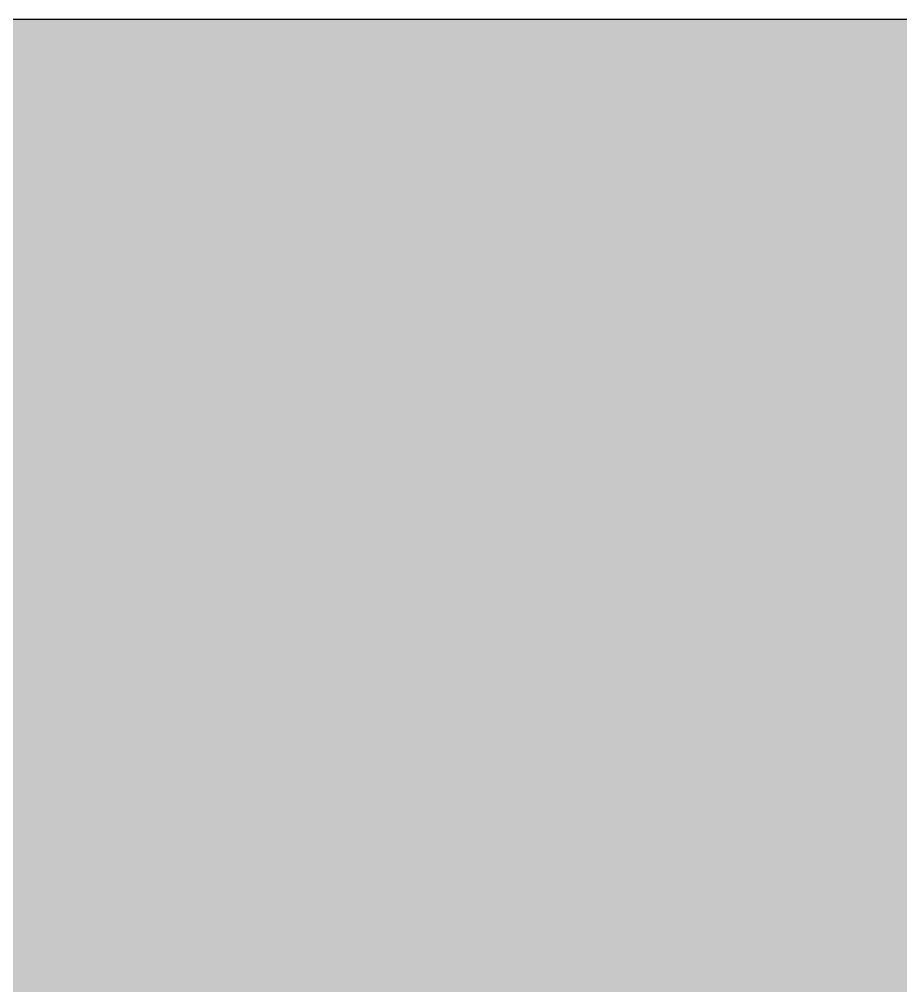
# Model space of a CAD drawing. Header units: metres. Extents: x 294 to 1101, y -498 to -355.
# Drawn here: x 620.49804 to 620.52085, y -471.21993 to -471.19493 of the extents above; entities that cross this region are included whole.
import ezdxf

# ---------------------------------------------------------------- set-up
doc = ezdxf.new("R2010")
doc.units = ezdxf.units.M
doc.layers.add('SectionCutEdges', color=7, linetype='Continuous')
doc.layers.add('wall', color=7, linetype='Continuous', lineweight=25)

msp = doc.modelspace()

# ---------------------------------------------------------------- hatches: boundary and pattern name
at = {"layer": 'wall'}
h = msp.add_hatch(color=256, dxfattribs=at)
h.dxf.hatch_style = 1
h.paths.add_polyline_path([(630.358345, -471.194932), (626.385538, -471.194932), (625.98031, -471.194932), (625.9791, -471.194932), (625.977428, -471.194932), (625.975697, -471.194932), (625.973915, -471.194932), (625.97209, -471.194932), (625.970228, -471.194932), (625.968336, -471.194932), (625.966422, -471.194932), (625.964494, -471.194932), (625.962559, -471.194932), (625.960625, -471.194932), (625.9587, -471.194932), (625.956791, -471.194932), (625.954905, -471.194932), (625.95305, -471.194932), (625.951234, -471.194932), (625.949463, -471.194932), (625.947745, -471.194932), (625.946086, -471.194932), (625.944493, -471.194932), (625.942972, -471.194932), (625.51819, -471.194932), (625.516748, -471.194932), (625.515389, -471.194932), (625.514119, -471.194932), (625.512944, -471.194932), (625.511867, -471.194932), (625.510894, -471.194932), (625.510027, -471.194932), (625.509271, -471.194932), (625.508628, -471.194932), (625.508101, -471.194932), (625.507693, -471.194932), (625.507403, -471.194932), (625.507235, -471.194932), (625.507187, -471.194932), (625.107356, -471.194932), (620.680437, -471.194932), (618.373426, -471.194932), (617.751091, -471.194932), (617.425423, -471.194932), (617.41953, -471.194932), (617.416145, -471.194932), (617.410455, -471.194932), (617.410074, -471.194932), (617.127918, -471.194932), (617.121378, -471.194932), (617.114866, -471.194932), (617.108409, -471.194932), (617.102036, -471.194932), (617.095774, -471.194932), (617.08965, -471.194932), (617.08369, -471.194932), (617.077918, -471.194932), (617.072361, -471.194932), (617.067042, -471.194932), (617.057208, -471.194932), (617.048583, -471.194932), (617.041316, -471.194932), (617.038231, -471.194932), (617.031326, -471.194932), (617.02984, -471.194932), (617.028774, -471.194932), (617.028133, -471.194932), (617.027918, -471.194932), (615.32617, -471.194932), (615.32617, -471.394932), (630.358345, -471.394932)])

# ---------------------------------------------------------------- linework, layer by layer
for p, q in [((605.094828, -471.194932), (632.806003, -471.194932)), ((605.094828, -471.194932), (632.806003, -471.194932)), ((618.373426, -471.194932), (620.680437, -471.194932)), ((619.064375, -471.194932), (620.664375, -471.194932)), ((620.237771, -471.194932), (620.621156, -471.194932)), ((620.247877, -471.194932), (620.582277, -471.194932)), ((620.247877, -471.194932), (620.582277, -471.194932)), ((620.247877, -471.194932), (620.582277, -471.194932)), ((620.261915, -471.194932), (620.594532, -471.194932)), ((620.27193, -471.194932), (620.582277, -471.194932)), ((620.277767, -471.194932), (620.581151, -471.194932)), ((620.300677, -471.194932), (620.582277, -471.194932)), ((620.493872, -471.194932), (620.498385, -471.194932)), ((620.49418, -471.194932), (620.498138, -471.194932)), ((620.494196, -471.194932), (620.498249, -471.194932)), ((620.494259, -471.194932), (620.49836, -471.194932)), ((620.495605, -471.194932), (620.49836, -471.194932)), ((620.495934, -471.194932), (620.498807, -471.194932)), ((620.496328, -471.194932), (620.499152, -471.194932)), ((620.496357, -471.194932), (620.498965, -471.194932)), ((620.496364, -471.194932), (620.499148, -471.194932)), ((620.496558, -471.194932), (620.499303, -471.194932)), ((620.496558, -471.194932), (620.498166, -471.194932)), ((620.496569, -471.194932), (620.499364, -471.194932)), ((620.496598, -471.194932), (620.498804, -471.194932)), ((620.496634, -471.194932), (620.499421, -471.194932)), ((620.496634, -471.194932), (620.499174, -471.194932)), ((620.496848, -471.194932), (620.498654, -471.194932)), ((620.496999, -471.194932), (620.498658, -471.194932)), ((620.497075, -471.194932), (620.499148, -471.194932)), ((620.497084, -471.194932), (620.498525, -471.194932)), ((620.4971, -471.194932), (620.498154, -471.194932)), ((620.497133, -471.194932), (620.498529, -471.194932)), ((620.497145, -471.194932), (620.49836, -471.194932)), ((620.497145, -471.194932), (620.498166, -471.194932)), ((620.497268, -471.194932), (620.498138, -471.194932)), ((620.497268, -471.194932), (620.501219, -471.194932)), ((620.497268, -471.194932), (620.503876, -471.194932)), ((620.497268, -471.194932), (620.500297, -471.194932)), ((620.497286, -471.194932), (620.498409, -471.194932)), ((620.497286, -471.194932), (620.498438, -471.194932)), ((620.497301, -471.194932), (620.498398, -471.194932)), ((620.497317, -471.194932), (620.498398, -471.194932)), ((620.497346, -471.194932), (620.500318, -471.194932)), ((620.497346, -471.194932), (620.498769, -471.194932)), ((620.497409, -471.194932), (620.498712, -471.194932)), ((620.497445, -471.194932), (620.498295, -471.194932)), ((620.497465, -471.194932), (620.498294, -471.194932)), ((620.497554, -471.194932), (620.498502, -471.194932)), ((620.497554, -471.194932), (620.498316, -471.194932)), ((620.497588, -471.194932), (620.498183, -471.194932)), ((620.497644, -471.194932), (620.498183, -471.194932)), ((620.497646, -471.194932), (620.498154, -471.194932)), ((620.497682, -471.194932), (620.498125, -471.194932)), ((620.497702, -471.194932), (620.498125, -471.194932)), ((620.497811, -471.194932), (620.498247, -471.194932)), ((620.49784, -471.194932), (620.498971, -471.194932)), ((620.49784, -471.194932), (620.498216, -471.194932)), ((620.497862, -471.194932), (620.498249, -471.194932)), ((620.498009, -471.194932), (620.501005, -471.194932)), ((620.498023, -471.194932), (620.501107, -471.194932)), ((620.498035, -471.194932), (620.498088, -471.194932)), ((620.498048, -471.194932), (620.501129, -471.194932)), ((620.498073, -471.194932), (620.501129, -471.194932)), ((620.498088, -471.194932), (620.498905, -471.194932)), ((620.498099, -471.194932), (620.501172, -471.194932)), ((620.498125, -471.194932), (620.501195, -471.194932)), ((620.498138, -471.194932), (620.501219, -471.194932)), ((620.498139, -471.194932), (620.501207, -471.194932)), ((620.498154, -471.194932), (620.499179, -471.194932)), ((620.498154, -471.194932), (620.498417, -471.194932)), ((620.498166, -471.194932), (620.49943, -471.194932)), ((620.498166, -471.194932), (620.499686, -471.194932)), ((620.498168, -471.194932), (620.501231, -471.194932)), ((620.498169, -471.194932), (620.501232, -471.194932)), ((620.498169, -471.194932), (620.501245, -471.194932)), ((620.498183, -471.194932), (620.498211, -471.194932)), ((620.498183, -471.194932), (620.501244, -471.194932)), ((620.498183, -471.194932), (620.501245, -471.194932)), ((620.498211, -471.194932), (620.498239, -471.194932)), ((620.498211, -471.194932), (620.501268, -471.194932)), ((620.498211, -471.194932), (620.501268, -471.194932)), ((620.498216, -471.194932), (620.498599, -471.194932)), ((620.498239, -471.194932), (620.498267, -471.194932)), ((620.498247, -471.194932), (620.49918, -471.194932)), ((620.498266, -471.194932), (620.501316, -471.194932)), ((620.498266, -471.194932), (620.50134, -471.194932)), ((620.498267, -471.194932), (620.498295, -471.194932)), ((620.498267, -471.194932), (620.501316, -471.194932)), ((620.498294, -471.194932), (620.50134, -471.194932)), ((620.498295, -471.194932), (620.50134, -471.194932)), ((620.498316, -471.194932), (620.501005, -471.194932)), ((620.498321, -471.194932), (620.501362, -471.194932)), ((620.498321, -471.194932), (620.498346, -471.194932)), ((620.498323, -471.194932), (620.501364, -471.194932)), ((620.498346, -471.194932), (620.498372, -471.194932)), ((620.498372, -471.194932), (620.498398, -471.194932)), ((620.498372, -471.194932), (620.501406, -471.194932)), ((620.49838, -471.194932), (620.501413, -471.194932)), ((620.498385, -471.194932), (620.498418, -471.194932)), ((620.498398, -471.194932), (620.49843, -471.194932)), ((620.498398, -471.194932), (620.501365, -471.194932)), ((620.498398, -471.194932), (620.501352, -471.194932)), ((620.498409, -471.194932), (620.50134, -471.194932)), ((620.498417, -471.194932), (620.498572, -471.194932)), ((620.498418, -471.194932), (620.498487, -471.194932)), ((620.49843, -471.194932), (620.498463, -471.194932)), ((620.49843, -471.194932), (620.501352, -471.194932)), ((620.498438, -471.194932), (620.501315, -471.194932)), ((620.498463, -471.194932), (620.498496, -471.194932)), ((620.498487, -471.194932), (620.49853, -471.194932)), ((620.498496, -471.194932), (620.498529, -471.194932)), ((620.498496, -471.194932), (620.501269, -471.194932)), ((620.498496, -471.194932), (620.501221, -471.194932)), ((620.498502, -471.194932), (620.501902, -471.194932)), ((620.498525, -471.194932), (620.501175, -471.194932)), ((620.498529, -471.194932), (620.498561, -471.194932)), ((620.498529, -471.194932), (620.501215, -471.194932)), ((620.49853, -471.194932), (620.500986, -471.194932)), ((620.49853, -471.194932), (620.50075, -471.194932)), ((620.49853, -471.194932), (620.500058, -471.194932)), ((620.49853, -471.194932), (620.49943, -471.194932)), ((620.498557, -471.194932), (620.501126, -471.194932)), ((620.498561, -471.194932), (620.498593, -471.194932)), ((620.498561, -471.194932), (620.501177, -471.194932)), ((620.498572, -471.194932), (620.498905, -471.194932)), ((620.498593, -471.194932), (620.498625, -471.194932)), ((620.498599, -471.194932), (620.498847, -471.194932)), ((620.498621, -471.194932), (620.50103, -471.194932)), ((620.498625, -471.194932), (620.498658, -471.194932)), ((620.498625, -471.194932), (620.500939, -471.194932)), ((620.498654, -471.194932), (620.500983, -471.194932)), ((620.498658, -471.194932), (620.498694, -471.194932)), ((620.498658, -471.194932), (620.500939, -471.194932)), ((620.498691, -471.194932), (620.500931, -471.194932)), ((620.498694, -471.194932), (620.498731, -471.194932)), ((620.498694, -471.194932), (620.500542, -471.194932)), ((620.498712, -471.194932), (620.501902, -471.194932)), ((620.498731, -471.194932), (620.498769, -471.194932)), ((620.498766, -471.194932), (620.500829, -471.194932)), ((620.498769, -471.194932), (620.498807, -471.194932)), ((620.498769, -471.194932), (620.499766, -471.194932)), ((620.498769, -471.194932), (620.50255, -471.194932)), ((620.498787, -471.194932), (620.498876, -471.194932)), ((620.498804, -471.194932), (620.500779, -471.194932)), ((620.498807, -471.194932), (620.498847, -471.194932)), ((620.498807, -471.194932), (620.499388, -471.194932)), ((620.498844, -471.194932), (620.500729, -471.194932)), ((620.498847, -471.194932), (620.498888, -471.194932)), ((620.498847, -471.194932), (620.49899, -471.194932)), ((620.498876, -471.194932), (620.506411, -471.194932)), ((620.498876, -471.194932), (620.500298, -471.194932)), ((620.498876, -471.194932), (620.499639, -471.194932)), ((620.498888, -471.194932), (620.49893, -471.194932)), ((620.498905, -471.194932), (620.499211, -471.194932)), ((620.498905, -471.194932), (620.499195, -471.194932)), ((620.498924, -471.194932), (620.50063, -471.194932)), ((620.49893, -471.194932), (620.498971, -471.194932)), ((620.49893, -471.194932), (620.500501, -471.194932)), ((620.498965, -471.194932), (620.500582, -471.194932)), ((620.498971, -471.194932), (620.499015, -471.194932)), ((620.498971, -471.194932), (620.500424, -471.194932)), ((620.49899, -471.194932), (620.500658, -471.194932)), ((620.49899, -471.194932), (620.499388, -471.194932)), ((620.499011, -471.194932), (620.500529, -471.194932)), ((620.499015, -471.194932), (620.499059, -471.194932)), ((620.499015, -471.194932), (620.500347, -471.194932)), ((620.499059, -471.194932), (620.499103, -471.194932)), ((620.499103, -471.194932), (620.499148, -471.194932)), ((620.499103, -471.194932), (620.500197, -471.194932)), ((620.499105, -471.194932), (620.500427, -471.194932)), ((620.499148, -471.194932), (620.49918, -471.194932)), ((620.499148, -471.194932), (620.499201, -471.194932)), ((620.499148, -471.194932), (620.500297, -471.194932)), ((620.499148, -471.194932), (620.500124, -471.194932)), ((620.499152, -471.194932), (620.500378, -471.194932)), ((620.499174, -471.194932), (620.499639, -471.194932)), ((620.499179, -471.194932), (620.49939, -471.194932)), ((620.499179, -471.194932), (620.499493, -471.194932)), ((620.49918, -471.194932), (620.499527, -471.194932)), ((620.49918, -471.194932), (620.499621, -471.194932)), ((620.499195, -471.194932), (620.49939, -471.194932)), ((620.499201, -471.194932), (620.499255, -471.194932)), ((620.499201, -471.194932), (620.50004, -471.194932)), ((620.499202, -471.194932), (620.500328, -471.194932)), ((620.499211, -471.194932), (620.499783, -471.194932)), ((620.499255, -471.194932), (620.499309, -471.194932)), ((620.499303, -471.194932), (620.500247, -471.194932)), ((620.499309, -471.194932), (620.499364, -471.194932)), ((620.499309, -471.194932), (620.499881, -471.194932)), ((620.499364, -471.194932), (620.499421, -471.194932)), ((620.499364, -471.194932), (620.499804, -471.194932)), ((620.499388, -471.194932), (620.500739, -471.194932)), ((620.499388, -471.194932), (620.499766, -471.194932)), ((620.49939, -471.194932), (620.499876, -471.194932)), ((620.49939, -471.194932), (620.499431, -471.194932)), ((620.499421, -471.194932), (620.499581, -471.194932)), ((620.499421, -471.194932), (620.499727, -471.194932)), ((620.49943, -471.194932), (620.500058, -471.194932)), ((620.49943, -471.194932), (620.499775, -471.194932)), ((620.499431, -471.194932), (620.499493, -471.194932)), ((620.499493, -471.194932), (620.500318, -471.194932)), ((620.499493, -471.194932), (620.500006, -471.194932)), ((620.499527, -471.194932), (620.499909, -471.194932)), ((620.499581, -471.194932), (620.500005, -471.194932)), ((620.499621, -471.194932), (620.499996, -471.194932)), ((620.499639, -471.194932), (620.500298, -471.194932)), ((620.499639, -471.194932), (620.500005, -471.194932)), ((620.499686, -471.194932), (620.499969, -471.194932)), ((620.499727, -471.194932), (620.501592, -471.194932)), ((620.499766, -471.194932), (620.500816, -471.194932)), ((620.499766, -471.194932), (620.500151, -471.194932)), ((620.499775, -471.194932), (620.499969, -471.194932)), ((620.499783, -471.194932), (620.500372, -471.194932)), ((620.499804, -471.194932), (620.501822, -471.194932)), ((620.499876, -471.194932), (620.500372, -471.194932)), ((620.499881, -471.194932), (620.502049, -471.194932)), ((620.499909, -471.194932), (620.500372, -471.194932)), ((620.499969, -471.194932), (620.502159, -471.194932)), ((620.499969, -471.194932), (620.500775, -471.194932)), ((620.499969, -471.194932), (620.500247, -471.194932)), ((620.499996, -471.194932), (620.50057, -471.194932)), ((620.500005, -471.194932), (620.500298, -471.194932)), ((620.500005, -471.194932), (620.501592, -471.194932)), ((620.500006, -471.194932), (620.500522, -471.194932)), ((620.50004, -471.194932), (620.502115, -471.194932)), ((620.500058, -471.194932), (620.500775, -471.194932)), ((620.500058, -471.194932), (620.503281, -471.194932)), ((620.500124, -471.194932), (620.502069, -471.194932)), ((620.500151, -471.194932), (620.500542, -471.194932)), ((620.500197, -471.194932), (620.502031, -471.194932)), ((620.500279, -471.194932), (620.500328, -471.194932)), ((620.500297, -471.194932), (620.503876, -471.194932)), ((620.500297, -471.194932), (620.500434, -471.194932)), ((620.500297, -471.194932), (620.502128, -471.194932)), ((620.500298, -471.194932), (620.506411, -471.194932)), ((620.500298, -471.194932), (620.505307, -471.194932)), ((620.500318, -471.194932), (620.500522, -471.194932)), ((620.500318, -471.194932), (620.501042, -471.194932)), ((620.500328, -471.194932), (620.502116, -471.194932)), ((620.500328, -471.194932), (620.500378, -471.194932)), ((620.500347, -471.194932), (620.501956, -471.194932)), ((620.500372, -471.194932), (620.500667, -471.194932)), ((620.500378, -471.194932), (620.502073, -471.194932)), ((620.500378, -471.194932), (620.500427, -471.194932)), ((620.500424, -471.194932), (620.501918, -471.194932)), ((620.500427, -471.194932), (620.502033, -471.194932)), ((620.500427, -471.194932), (620.500477, -471.194932)), ((620.500434, -471.194932), (620.50057, -471.194932)), ((620.500477, -471.194932), (620.500529, -471.194932)), ((620.500501, -471.194932), (620.501883, -471.194932)), ((620.500522, -471.194932), (620.500609, -471.194932)), ((620.500522, -471.194932), (620.501042, -471.194932)), ((620.500529, -471.194932), (620.501953, -471.194932)), ((620.500529, -471.194932), (620.500582, -471.194932)), ((620.500542, -471.194932), (620.500974, -471.194932)), ((620.500542, -471.194932), (620.500939, -471.194932)), ((620.50057, -471.194932), (620.500667, -471.194932)), ((620.50057, -471.194932), (620.501558, -471.194932)), ((620.500582, -471.194932), (620.501913, -471.194932)), ((620.500582, -471.194932), (620.50063, -471.194932)), ((620.500609, -471.194932), (620.500667, -471.194932)), ((620.50063, -471.194932), (620.501878, -471.194932)), ((620.50063, -471.194932), (620.500679, -471.194932)), ((620.500658, -471.194932), (620.501812, -471.194932)), ((620.500667, -471.194932), (620.501558, -471.194932)), ((620.500679, -471.194932), (620.500729, -471.194932)), ((620.500729, -471.194932), (620.501809, -471.194932)), ((620.500729, -471.194932), (620.500779, -471.194932)), ((620.500739, -471.194932), (620.501777, -471.194932)), ((620.500775, -471.194932), (620.502159, -471.194932)), ((620.500775, -471.194932), (620.503281, -471.194932)), ((620.500779, -471.194932), (620.501775, -471.194932)), ((620.500779, -471.194932), (620.500829, -471.194932)), ((620.500816, -471.194932), (620.501745, -471.194932)), ((620.500829, -471.194932), (620.501743, -471.194932)), ((620.500829, -471.194932), (620.50088, -471.194932)), ((620.50088, -471.194932), (620.500931, -471.194932)), ((620.500931, -471.194932), (620.501679, -471.194932)), ((620.500931, -471.194932), (620.500983, -471.194932)), ((620.500939, -471.194932), (620.501054, -471.194932)), ((620.500974, -471.194932), (620.501681, -471.194932)), ((620.500983, -471.194932), (620.501647, -471.194932)), ((620.500983, -471.194932), (620.50103, -471.194932)), ((620.500986, -471.194932), (620.505716, -471.194932)), ((620.500986, -471.194932), (620.514179, -471.194932)), ((620.501005, -471.194932), (620.501107, -471.194932)), ((620.50103, -471.194932), (620.501619, -471.194932)), ((620.50103, -471.194932), (620.501078, -471.194932)), ((620.501042, -471.194932), (620.501558, -471.194932)), ((620.501042, -471.194932), (620.50242, -471.194932)), ((620.501054, -471.194932), (620.501084, -471.194932)), ((620.501078, -471.194932), (620.501126, -471.194932)), ((620.501084, -471.194932), (620.50165, -471.194932)), ((620.501084, -471.194932), (620.501622, -471.194932)), ((620.501107, -471.194932), (620.503801, -471.194932)), ((620.501107, -471.194932), (620.501796, -471.194932)), ((620.501126, -471.194932), (620.501564, -471.194932)), ((620.501126, -471.194932), (620.501175, -471.194932)), ((620.50115, -471.194932), (620.501748, -471.194932)), ((620.501175, -471.194932), (620.501537, -471.194932)), ((620.501175, -471.194932), (620.501221, -471.194932)), ((620.501177, -471.194932), (620.501567, -471.194932)), ((620.501195, -471.194932), (620.50168, -471.194932)), ((620.501215, -471.194932), (620.50154, -471.194932)), ((620.501219, -471.194932), (620.501599, -471.194932)), ((620.50122, -471.194932), (620.501632, -471.194932)), ((620.501221, -471.194932), (620.501512, -471.194932)), ((620.501221, -471.194932), (620.501268, -471.194932)), ((620.501244, -471.194932), (620.501587, -471.194932)), ((620.501245, -471.194932), (620.501632, -471.194932)), ((620.501268, -471.194932), (620.501315, -471.194932)), ((620.501269, -471.194932), (620.501512, -471.194932)), ((620.501292, -471.194932), (620.501521, -471.194932)), ((620.501292, -471.194932), (620.50155, -471.194932)), ((620.501315, -471.194932), (620.501462, -471.194932)), ((620.50134, -471.194932), (620.50147, -471.194932)), ((620.50134, -471.194932), (620.501438, -471.194932)), ((620.50134, -471.194932), (620.501504, -471.194932)), ((620.50134, -471.194932), (620.501462, -471.194932)), ((620.501352, -471.194932), (620.501438, -471.194932)), ((620.501355, -471.194932), (620.501413, -471.194932)), ((620.501365, -471.194932), (620.501428, -471.194932)), ((620.501384, -471.194932), (620.501433, -471.194932)), ((620.501388, -471.194932), (620.501423, -471.194932)), ((620.501423, -471.194932), (620.504511, -471.194932)), ((620.501423, -471.194932), (620.501454, -471.194932)), ((620.501428, -471.194932), (620.501455, -471.194932)), ((620.501428, -471.194932), (620.504543, -471.194932)), ((620.501433, -471.194932), (620.504507, -471.194932)), ((620.501433, -471.194932), (620.504489, -471.194932)), ((620.501438, -471.194932), (620.504552, -471.194932)), ((620.501455, -471.194932), (620.501483, -471.194932)), ((620.50147, -471.194932), (620.504471, -471.194932)), ((620.501483, -471.194932), (620.504589, -471.194932)), ((620.501483, -471.194932), (620.501512, -471.194932)), ((620.501487, -471.194932), (620.501834, -471.194932)), ((620.501504, -471.194932), (620.504471, -471.194932)), ((620.501504, -471.194932), (620.50155, -471.194932)), ((620.501512, -471.194932), (620.50154, -471.194932)), ((620.501512, -471.194932), (620.501834, -471.194932)), ((620.501521, -471.194932), (620.504431, -471.194932)), ((620.501537, -471.194932), (620.502466, -471.194932)), ((620.50154, -471.194932), (620.501567, -471.194932)), ((620.50154, -471.194932), (620.504636, -471.194932)), ((620.50155, -471.194932), (620.504431, -471.194932)), ((620.50155, -471.194932), (620.501583, -471.194932)), ((620.501558, -471.194932), (620.502456, -471.194932)), ((620.501558, -471.194932), (620.502661, -471.194932)), ((620.501558, -471.194932), (620.50242, -471.194932)), ((620.501567, -471.194932), (620.501595, -471.194932)), ((620.501583, -471.194932), (620.501632, -471.194932)), ((620.501587, -471.194932), (620.504392, -471.194932)), ((620.501592, -471.194932), (620.502303, -471.194932)), ((620.501592, -471.194932), (620.50313, -471.194932)), ((620.501592, -471.194932), (620.501822, -471.194932)), ((620.501595, -471.194932), (620.501622, -471.194932)), ((620.501595, -471.194932), (620.504681, -471.194932)), ((620.501622, -471.194932), (620.50165, -471.194932)), ((620.501622, -471.194932), (620.504727, -471.194932)), ((620.501632, -471.194932), (620.504372, -471.194932)), ((620.501632, -471.194932), (620.504393, -471.194932)), ((620.501646, -471.194932), (620.50168, -471.194932)), ((620.501647, -471.194932), (620.503776, -471.194932)), ((620.50165, -471.194932), (620.504727, -471.194932)), ((620.50165, -471.194932), (620.501681, -471.194932)), ((620.50168, -471.194932), (620.504351, -471.194932)), ((620.50168, -471.194932), (620.501709, -471.194932)), ((620.501681, -471.194932), (620.501713, -471.194932)), ((620.501709, -471.194932), (620.501748, -471.194932)), ((620.501711, -471.194932), (620.504484, -471.194932)), ((620.501713, -471.194932), (620.501745, -471.194932)), ((620.501713, -471.194932), (620.504779, -471.194932)), ((620.501745, -471.194932), (620.501777, -471.194932)), ((620.501748, -471.194932), (620.504315, -471.194932)), ((620.501748, -471.194932), (620.501796, -471.194932)), ((620.501775, -471.194932), (620.504831, -471.194932)), ((620.501777, -471.194932), (620.501812, -471.194932)), ((620.501777, -471.194932), (620.504611, -471.194932)), ((620.501796, -471.194932), (620.504279, -471.194932)), ((620.501812, -471.194932), (620.501847, -471.194932)), ((620.501822, -471.194932), (620.502254, -471.194932)), ((620.501822, -471.194932), (620.502049, -471.194932)), ((620.501834, -471.194932), (620.504593, -471.194932)), ((620.501834, -471.194932), (620.502152, -471.194932)), ((620.501844, -471.194932), (620.504887, -471.194932)), ((620.501847, -471.194932), (620.501883, -471.194932)), ((620.501847, -471.194932), (620.504132, -471.194932)), ((620.501883, -471.194932), (620.501918, -471.194932)), ((620.501902, -471.194932), (620.502518, -471.194932)), ((620.501913, -471.194932), (620.504381, -471.194932)), ((620.501918, -471.194932), (620.501956, -471.194932)), ((620.501918, -471.194932), (620.503671, -471.194932)), ((620.501956, -471.194932), (620.501993, -471.194932)), ((620.501992, -471.194932), (620.503628, -471.194932)), ((620.501993, -471.194932), (620.502031, -471.194932)), ((620.501993, -471.194932), (620.503213, -471.194932)), ((620.502031, -471.194932), (620.502069, -471.194932)), ((620.502049, -471.194932), (620.502181, -471.194932)), ((620.502049, -471.194932), (620.502161, -471.194932)), ((620.502069, -471.194932), (620.502115, -471.194932)), ((620.502069, -471.194932), (620.502776, -471.194932)), ((620.502073, -471.194932), (620.502911, -471.194932)), ((620.502115, -471.194932), (620.502161, -471.194932)), ((620.502128, -471.194932), (620.502661, -471.194932)), ((620.502152, -471.194932), (620.502466, -471.194932)), ((620.502159, -471.194932), (620.502205, -471.194932)), ((620.502161, -471.194932), (620.502207, -471.194932)), ((620.502161, -471.194932), (620.502284, -471.194932)), ((620.502181, -471.194932), (620.502207, -471.194932)), ((620.502205, -471.194932), (620.505031, -471.194932)), ((620.502205, -471.194932), (620.50255, -471.194932)), ((620.502207, -471.194932), (620.502254, -471.194932)), ((620.502254, -471.194932), (620.502303, -471.194932)), ((620.502254, -471.194932), (620.505225, -471.194932)), ((620.502284, -471.194932), (620.505148, -471.194932)), ((620.502284, -471.194932), (620.502526, -471.194932)), ((620.502303, -471.194932), (620.505307, -471.194932)), ((620.50242, -471.194932), (620.502884, -471.194932)), ((620.50242, -471.194932), (620.502868, -471.194932)), ((620.502456, -471.194932), (620.5028, -471.194932)), ((620.502466, -471.194932), (620.504634, -471.194932)), ((620.502466, -471.194932), (620.5028, -471.194932)), ((620.502518, -471.194932), (620.50255, -471.194932)), ((620.502518, -471.194932), (620.503801, -471.194932)), ((620.502526, -471.194932), (620.502776, -471.194932)), ((620.50255, -471.194932), (620.503801, -471.194932)), ((620.50255, -471.194932), (620.502911, -471.194932)), ((620.502661, -471.194932), (620.502865, -471.194932)), ((620.502776, -471.194932), (620.505073, -471.194932)), ((620.502776, -471.194932), (620.502992, -471.194932)), ((620.5028, -471.194932), (620.503359, -471.194932)), ((620.5028, -471.194932), (620.50313, -471.194932)), ((620.502841, -471.194932), (620.502868, -471.194932)), ((620.502865, -471.194932), (620.503342, -471.194932)), ((620.502868, -471.194932), (620.503627, -471.194932)), ((620.502884, -471.194932), (620.502943, -471.194932)), ((620.502911, -471.194932), (620.505076, -471.194932)), ((620.502911, -471.194932), (620.503265, -471.194932)), ((620.502943, -471.194932), (620.50342, -471.194932)), ((620.502943, -471.194932), (620.50347, -471.194932)), ((620.502992, -471.194932), (620.503213, -471.194932)), ((620.50313, -471.194932), (620.504679, -471.194932)), ((620.50313, -471.194932), (620.503455, -471.194932)), ((620.503213, -471.194932), (620.50501, -471.194932)), ((620.503213, -471.194932), (620.50344, -471.194932)), ((620.503265, -471.194932), (620.503628, -471.194932)), ((620.503281, -471.194932), (620.504363, -471.194932)), ((620.503342, -471.194932), (620.503477, -471.194932)), ((620.503359, -471.194932), (620.504062, -471.194932)), ((620.50342, -471.194932), (620.504062, -471.194932)), ((620.50344, -471.194932), (620.503671, -471.194932)), ((620.503455, -471.194932), (620.503776, -471.194932)), ((620.50347, -471.194932), (620.504001, -471.194932)), ((620.503555, -471.194932), (620.504062, -471.194932)), ((620.5036, -471.194932), (620.503876, -471.194932)), ((620.5036, -471.194932), (620.504267, -471.194932)), ((620.5036, -471.194932), (620.503713, -471.194932)), ((620.5036, -471.194932), (620.503853, -471.194932)), ((620.503627, -471.194932), (620.504534, -471.194932)), ((620.503627, -471.194932), (620.504001, -471.194932)), ((620.503628, -471.194932), (620.50501, -471.194932)), ((620.503628, -471.194932), (620.504, -471.194932)), ((620.503671, -471.194932), (620.504948, -471.194932)), ((620.503671, -471.194932), (620.503899, -471.194932)), ((620.503713, -471.194932), (620.503992, -471.194932)), ((620.503713, -471.194932), (620.503853, -471.194932)), ((620.503776, -471.194932), (620.504725, -471.194932)), ((620.503776, -471.194932), (620.504133, -471.194932)), ((620.503801, -471.194932), (620.506557, -471.194932)), ((620.503801, -471.194932), (620.504853, -471.194932)), ((620.503853, -471.194932), (620.505181, -471.194932)), ((620.503853, -471.194932), (620.505115, -471.194932)), ((620.503876, -471.194932), (620.506571, -471.194932)), ((620.503876, -471.194932), (620.504022, -471.194932)), ((620.503876, -471.194932), (620.506561, -471.194932)), ((620.503899, -471.194932), (620.504132, -471.194932)), ((620.503992, -471.194932), (620.506876, -471.194932)), ((620.504, -471.194932), (620.504381, -471.194932)), ((620.504001, -471.194932), (620.504136, -471.194932)), ((620.504001, -471.194932), (620.504534, -471.194932)), ((620.504022, -471.194932), (620.506524, -471.194932)), ((620.504022, -471.194932), (620.504381, -471.194932)), ((620.504062, -471.194932), (620.504267, -471.194932)), ((620.504132, -471.194932), (620.50489, -471.194932)), ((620.504132, -471.194932), (620.504369, -471.194932)), ((620.504133, -471.194932), (620.504484, -471.194932)), ((620.504136, -471.194932), (620.504267, -471.194932)), ((620.504267, -471.194932), (620.505181, -471.194932)), ((620.504279, -471.194932), (620.504365, -471.194932)), ((620.504279, -471.194932), (620.506174, -471.194932)), ((620.504297, -471.194932), (620.506138, -471.194932)), ((620.504315, -471.194932), (620.506138, -471.194932)), ((620.504333, -471.194932), (620.506109, -471.194932)), ((620.504351, -471.194932), (620.506074, -471.194932)), ((620.504351, -471.194932), (620.506087, -471.194932)), ((620.504361, -471.194932), (620.506074, -471.194932)), ((620.504363, -471.194932), (620.505716, -471.194932)), ((620.504365, -471.194932), (620.506188, -471.194932)), ((620.504365, -471.194932), (620.50644, -471.194932)), ((620.504369, -471.194932), (620.504611, -471.194932)), ((620.504372, -471.194932), (620.506051, -471.194932)), ((620.504381, -471.194932), (620.506011, -471.194932)), ((620.504381, -471.194932), (620.504944, -471.194932)), ((620.504381, -471.194932), (620.506414, -471.194932)), ((620.504381, -471.194932), (620.504725, -471.194932)), ((620.504382, -471.194932), (620.506051, -471.194932)), ((620.504392, -471.194932), (620.506011, -471.194932)), ((620.504393, -471.194932), (620.506051, -471.194932)), ((620.504411, -471.194932), (620.505986, -471.194932)), ((620.504412, -471.194932), (620.506015, -471.194932)), ((620.504431, -471.194932), (620.505967, -471.194932)), ((620.504431, -471.194932), (620.505989, -471.194932)), ((620.504451, -471.194932), (620.505948, -471.194932)), ((620.504451, -471.194932), (620.505955, -471.194932)), ((620.504471, -471.194932), (620.505929, -471.194932)), ((620.504471, -471.194932), (620.505955, -471.194932)), ((620.504484, -471.194932), (620.504777, -471.194932)), ((620.504484, -471.194932), (620.504804, -471.194932)), ((620.504489, -471.194932), (620.505901, -471.194932)), ((620.504491, -471.194932), (620.505917, -471.194932)), ((620.504507, -471.194932), (620.505901, -471.194932)), ((620.504511, -471.194932), (620.505894, -471.194932)), ((620.504525, -471.194932), (620.505872, -471.194932)), ((620.504531, -471.194932), (620.505868, -471.194932)), ((620.504534, -471.194932), (620.50512, -471.194932)), ((620.504534, -471.194932), (620.505943, -471.194932)), ((620.504543, -471.194932), (620.50584, -471.194932)), ((620.504552, -471.194932), (620.505832, -471.194932)), ((620.504566, -471.194932), (620.50584, -471.194932)), ((620.504572, -471.194932), (620.505832, -471.194932)), ((620.504589, -471.194932), (620.505795, -471.194932)), ((620.504589, -471.194932), (620.505778, -471.194932)), ((620.504593, -471.194932), (620.50579, -471.194932)), ((620.504611, -471.194932), (620.504832, -471.194932)), ((620.504611, -471.194932), (620.504805, -471.194932)), ((620.504613, -471.194932), (620.505778, -471.194932)), ((620.504613, -471.194932), (620.505762, -471.194932)), ((620.504634, -471.194932), (620.505735, -471.194932)), ((620.504636, -471.194932), (620.505738, -471.194932)), ((620.504656, -471.194932), (620.505706, -471.194932)), ((620.504658, -471.194932), (620.50571, -471.194932)), ((620.504679, -471.194932), (620.505678, -471.194932)), ((620.504681, -471.194932), (620.505683, -471.194932)), ((620.504702, -471.194932), (620.50565, -471.194932)), ((620.504704, -471.194932), (620.505656, -471.194932)), ((620.504725, -471.194932), (620.505622, -471.194932)), ((620.504727, -471.194932), (620.504753, -471.194932)), ((620.504727, -471.194932), (620.505552, -471.194932)), ((620.504751, -471.194932), (620.505592, -471.194932)), ((620.504753, -471.194932), (620.504779, -471.194932)), ((620.504753, -471.194932), (620.50531, -471.194932)), ((620.504777, -471.194932), (620.505562, -471.194932)), ((620.504779, -471.194932), (620.504805, -471.194932)), ((620.504779, -471.194932), (620.505073, -471.194932)), ((620.504804, -471.194932), (620.505532, -471.194932)), ((620.504804, -471.194932), (620.505168, -471.194932)), ((620.504805, -471.194932), (620.504832, -471.194932)), ((620.504805, -471.194932), (620.50484, -471.194932)), ((620.504831, -471.194932), (620.505168, -471.194932)), ((620.504832, -471.194932), (620.504861, -471.194932)), ((620.504832, -471.194932), (620.505753, -471.194932)), ((620.50484, -471.194932), (620.505728, -471.194932)), ((620.50484, -471.194932), (620.505073, -471.194932)), ((620.504853, -471.194932), (620.506704, -471.194932)), ((620.504853, -471.194932), (620.506586, -471.194932)), ((620.504859, -471.194932), (620.505435, -471.194932)), ((620.504861, -471.194932), (620.50489, -471.194932)), ((620.504861, -471.194932), (620.50578, -471.194932)), ((620.504887, -471.194932), (620.505077, -471.194932)), ((620.50489, -471.194932), (620.504919, -471.194932)), ((620.50489, -471.194932), (620.505806, -471.194932)), ((620.504916, -471.194932), (620.505362, -471.194932)), ((620.504916, -471.194932), (620.505077, -471.194932)), ((620.504919, -471.194932), (620.504948, -471.194932)), ((620.504919, -471.194932), (620.505832, -471.194932)), ((620.504944, -471.194932), (620.50531, -471.194932)), ((620.504948, -471.194932), (620.504979, -471.194932)), ((620.504948, -471.194932), (620.505857, -471.194932)), ((620.504977, -471.194932), (620.505252, -471.194932)), ((620.504979, -471.194932), (620.50501, -471.194932)), ((620.504979, -471.194932), (620.505883, -471.194932)), ((620.50501, -471.194932), (620.505041, -471.194932)), ((620.50501, -471.194932), (620.505196, -471.194932)), ((620.50501, -471.194932), (620.505908, -471.194932)), ((620.505031, -471.194932), (620.505112, -471.194932)), ((620.505041, -471.194932), (620.505073, -471.194932)), ((620.505041, -471.194932), (620.505933, -471.194932)), ((620.505043, -471.194932), (620.505141, -471.194932)), ((620.505073, -471.194932), (620.505111, -471.194932)), ((620.505073, -471.194932), (620.505957, -471.194932)), ((620.505073, -471.194932), (620.505702, -471.194932)), ((620.505073, -471.194932), (620.50531, -471.194932)), ((620.505076, -471.194932), (620.508148, -471.194932)), ((620.505077, -471.194932), (620.505416, -471.194932)), ((620.505077, -471.194932), (620.505435, -471.194932)), ((620.505111, -471.194932), (620.505148, -471.194932)), ((620.505111, -471.194932), (620.505984, -471.194932)), ((620.505112, -471.194932), (620.508148, -471.194932)), ((620.505115, -471.194932), (620.506973, -471.194932)), ((620.50512, -471.194932), (620.505181, -471.194932)), ((620.505141, -471.194932), (620.508122, -471.194932)), ((620.505148, -471.194932), (620.505187, -471.194932)), ((620.505148, -471.194932), (620.506011, -471.194932)), ((620.505168, -471.194932), (620.505503, -471.194932)), ((620.505168, -471.194932), (620.505435, -471.194932)), ((620.505187, -471.194932), (620.505225, -471.194932)), ((620.505187, -471.194932), (620.506037, -471.194932)), ((620.505196, -471.194932), (620.508096, -471.194932)), ((620.505222, -471.194932), (620.505943, -471.194932)), ((620.505225, -471.194932), (620.505266, -471.194932)), ((620.505225, -471.194932), (620.506062, -471.194932)), ((620.505252, -471.194932), (620.50807, -471.194932)), ((620.505266, -471.194932), (620.505307, -471.194932)), ((620.505266, -471.194932), (620.506088, -471.194932)), ((620.505307, -471.194932), (620.506411, -471.194932)), ((620.505307, -471.194932), (620.50616, -471.194932)), ((620.505307, -471.194932), (620.506112, -471.194932)), ((620.50531, -471.194932), (620.508044, -471.194932)), ((620.50531, -471.194932), (620.505676, -471.194932)), ((620.50531, -471.194932), (620.505552, -471.194932)), ((620.505353, -471.194932), (620.5061, -471.194932)), ((620.505353, -471.194932), (620.506495, -471.194932)), ((620.505362, -471.194932), (620.508022, -471.194932)), ((620.505416, -471.194932), (620.507999, -471.194932)), ((620.505435, -471.194932), (620.505476, -471.194932)), ((620.505476, -471.194932), (620.507977, -471.194932)), ((620.505503, -471.194932), (620.507955, -471.194932)), ((620.505532, -471.194932), (620.507934, -471.194932)), ((620.505552, -471.194932), (620.50564, -471.194932)), ((620.505562, -471.194932), (620.507913, -471.194932)), ((620.505592, -471.194932), (620.507892, -471.194932)), ((620.505622, -471.194932), (620.507872, -471.194932)), ((620.50564, -471.194932), (620.507873, -471.194932)), ((620.50565, -471.194932), (620.507854, -471.194932)), ((620.505656, -471.194932), (620.507855, -471.194932)), ((620.505656, -471.194932), (620.505683, -471.194932)), ((620.505676, -471.194932), (620.507894, -471.194932)), ((620.505678, -471.194932), (620.507836, -471.194932)), ((620.505683, -471.194932), (620.507837, -471.194932)), ((620.505683, -471.194932), (620.50571, -471.194932)), ((620.505702, -471.194932), (620.507914, -471.194932)), ((620.505706, -471.194932), (620.507818, -471.194932)), ((620.50571, -471.194932), (620.50782, -471.194932)), ((620.50571, -471.194932), (620.505738, -471.194932)), ((620.505716, -471.194932), (620.508749, -471.194932)), ((620.505716, -471.194932), (620.509875, -471.194932)), ((620.505728, -471.194932), (620.507935, -471.194932)), ((620.505735, -471.194932), (620.507801, -471.194932)), ((620.505738, -471.194932), (620.507802, -471.194932)), ((620.505753, -471.194932), (620.507956, -471.194932)), ((620.505762, -471.194932), (620.507784, -471.194932)), ((620.505778, -471.194932), (620.507784, -471.194932)), ((620.505778, -471.194932), (620.507765, -471.194932)), ((620.50578, -471.194932), (620.507978, -471.194932)), ((620.50579, -471.194932), (620.507768, -471.194932)), ((620.505795, -471.194932), (620.507765, -471.194932)), ((620.505806, -471.194932), (620.508001, -471.194932)), ((620.505832, -471.194932), (620.508024, -471.194932)), ((620.505832, -471.194932), (620.507737, -471.194932)), ((620.505832, -471.194932), (620.507752, -471.194932)), ((620.505832, -471.194932), (620.505868, -471.194932)), ((620.50584, -471.194932), (620.507729, -471.194932)), ((620.50584, -471.194932), (620.507747, -471.194932)), ((620.50584, -471.194932), (620.505872, -471.194932)), ((620.505857, -471.194932), (620.508047, -471.194932)), ((620.505868, -471.194932), (620.50772, -471.194932)), ((620.505872, -471.194932), (620.507715, -471.194932)), ((620.505872, -471.194932), (620.505901, -471.194932)), ((620.505883, -471.194932), (620.508071, -471.194932)), ((620.505894, -471.194932), (620.507704, -471.194932)), ((620.505901, -471.194932), (620.507701, -471.194932)), ((620.505901, -471.194932), (620.507687, -471.194932)), ((620.505901, -471.194932), (620.505929, -471.194932)), ((620.505908, -471.194932), (620.508095, -471.194932)), ((620.505917, -471.194932), (620.507689, -471.194932)), ((620.505929, -471.194932), (620.507673, -471.194932)), ((620.505933, -471.194932), (620.50812, -471.194932)), ((620.505943, -471.194932), (620.506479, -471.194932)), ((620.505943, -471.194932), (620.506957, -471.194932)), ((620.505948, -471.194932), (620.507657, -471.194932)), ((620.505955, -471.194932), (620.507657, -471.194932)), ((620.505955, -471.194932), (620.507673, -471.194932)), ((620.505955, -471.194932), (620.505989, -471.194932)), ((620.505957, -471.194932), (620.508145, -471.194932)), ((620.505967, -471.194932), (620.507641, -471.194932)), ((620.505984, -471.194932), (620.508174, -471.194932)), ((620.505986, -471.194932), (620.507626, -471.194932)), ((620.505989, -471.194932), (620.507642, -471.194932)), ((620.506011, -471.194932), (620.507611, -471.194932)), ((620.506011, -471.194932), (620.508204, -471.194932)), ((620.506015, -471.194932), (620.507627, -471.194932)), ((620.506037, -471.194932), (620.508234, -471.194932)), ((620.506051, -471.194932), (620.507595, -471.194932)), ((620.506051, -471.194932), (620.507603, -471.194932)), ((620.506051, -471.194932), (620.507611, -471.194932)), ((620.506062, -471.194932), (620.508264, -471.194932)), ((620.506074, -471.194932), (620.507587, -471.194932)), ((620.506074, -471.194932), (620.507579, -471.194932)), ((620.506087, -471.194932), (620.507579, -471.194932)), ((620.506088, -471.194932), (620.508107, -471.194932)), ((620.5061, -471.194932), (620.506671, -471.194932)), ((620.506109, -471.194932), (620.507565, -471.194932)), ((620.506112, -471.194932), (620.507978, -471.194932)), ((620.506138, -471.194932), (620.50755, -471.194932)), ((620.506138, -471.194932), (620.507536, -471.194932)), ((620.506138, -471.194932), (620.506174, -471.194932)), ((620.50616, -471.194932), (620.507367, -471.194932)), ((620.506174, -471.194932), (620.507522, -471.194932)), ((620.506188, -471.194932), (620.507515, -471.194932)), ((620.506411, -471.194932), (620.514225, -471.194932)), ((620.506411, -471.194932), (620.508649, -471.194932)), ((620.506411, -471.194932), (620.509479, -471.194932)), ((620.506414, -471.194932), (620.506524, -471.194932)), ((620.506414, -471.194932), (620.506974, -471.194932)), ((620.50644, -471.194932), (620.507263, -471.194932)), ((620.506495, -471.194932), (620.50699, -471.194932)), ((620.506524, -471.194932), (620.506974, -471.194932)), ((620.506524, -471.194932), (620.506571, -471.194932)), ((620.506557, -471.194932), (620.506944, -471.194932)), ((620.506557, -471.194932), (620.506956, -471.194932)), ((620.506561, -471.194932), (620.506852, -471.194932)), ((620.506561, -471.194932), (620.506862, -471.194932)), ((620.506571, -471.194932), (620.507268, -471.194932)), ((620.506571, -471.194932), (620.506852, -471.194932)), ((620.506586, -471.194932), (620.507263, -471.194932)), ((620.506671, -471.194932), (620.507023, -471.194932)), ((620.506704, -471.194932), (620.507197, -471.194932)), ((620.506704, -471.194932), (620.507229, -471.194932)), ((620.506852, -471.194932), (620.507089, -471.194932)), ((620.506862, -471.194932), (620.507065, -471.194932)), ((620.506876, -471.194932), (620.506998, -471.194932)), ((620.506876, -471.194932), (620.507065, -471.194932)), ((620.506944, -471.194932), (620.507037, -471.194932)), ((620.506944, -471.194932), (620.507034, -471.194932)), ((620.506957, -471.194932), (620.507011, -471.194932)), ((620.506974, -471.194932), (620.507268, -471.194932)), ((620.50699, -471.194932), (620.507023, -471.194932)), ((620.50699, -471.194932), (620.507471, -471.194932)), ((620.50699, -471.194932), (620.507863, -471.194932)), ((620.506998, -471.194932), (620.507694, -471.194932)), ((620.506998, -471.194932), (620.50735, -471.194932)), ((620.506998, -471.194932), (620.511326, -471.194932)), ((620.507011, -471.194932), (620.509818, -471.194932)), ((620.507011, -471.194932), (620.508104, -471.194932)), ((620.507011, -471.194932), (620.507562, -471.194932)), ((620.507011, -471.194932), (620.50763, -471.194932)), ((620.507019, -471.194932), (620.507562, -471.194932)), ((620.507019, -471.194932), (620.507912, -471.194932)), ((620.507023, -471.194932), (620.507951, -471.194932)), ((620.507037, -471.194932), (620.507197, -471.194932)), ((620.507065, -471.194932), (620.511244, -471.194932)), ((620.507197, -471.194932), (620.507229, -471.194932)), ((620.507229, -471.194932), (620.507263, -471.194932)), ((620.507263, -471.194932), (620.513145, -471.194932)), ((620.507263, -471.194932), (620.507515, -471.194932)), ((620.507263, -471.194932), (620.50807, -471.194932)), ((620.507268, -471.194932), (620.513146, -471.194932)), ((620.507268, -471.194932), (620.507881, -471.194932)), ((620.507302, -471.194932), (620.507881, -471.194932)), ((620.50735, -471.194932), (620.507471, -471.194932)), ((620.507367, -471.194932), (620.508649, -471.194932)), ((620.507471, -471.194932), (620.508393, -471.194932)), ((620.507471, -471.194932), (620.507863, -471.194932)), ((620.507515, -471.194932), (620.510812, -471.194932)), ((620.507522, -471.194932), (620.510802, -471.194932)), ((620.507536, -471.194932), (620.510802, -471.194932)), ((620.50755, -471.194932), (620.510779, -471.194932)), ((620.507562, -471.194932), (620.508104, -471.194932)), ((620.507562, -471.194932), (620.507672, -471.194932)), ((620.507565, -471.194932), (620.510768, -471.194932)), ((620.507579, -471.194932), (620.510746, -471.194932)), ((620.507587, -471.194932), (620.510746, -471.194932)), ((620.507611, -471.194932), (620.510693, -471.194932)), ((620.507611, -471.194932), (620.508405, -471.194932)), ((620.507626, -471.194932), (620.510674, -471.194932)), ((620.50763, -471.194932), (620.509555, -471.194932)), ((620.50763, -471.194932), (620.511259, -471.194932)), ((620.507657, -471.194932), (620.510649, -471.194932)), ((620.507657, -471.194932), (620.510683, -471.194932)), ((620.507672, -471.194932), (620.507912, -471.194932)), ((620.507673, -471.194932), (620.510649, -471.194932)), ((620.507673, -471.194932), (620.510644, -471.194932)), ((620.507673, -471.194932), (620.510206, -471.194932)), ((620.507687, -471.194932), (620.510625, -471.194932)), ((620.507689, -471.194932), (620.510644, -471.194932)), ((620.507694, -471.194932), (620.508393, -471.194932)), ((620.507704, -471.194932), (620.510622, -471.194932)), ((620.507715, -471.194932), (620.5106, -471.194932)), ((620.50772, -471.194932), (620.510622, -471.194932)), ((620.507729, -471.194932), (620.510586, -471.194932)), ((620.507737, -471.194932), (620.510581, -471.194932)), ((620.507747, -471.194932), (620.510566, -471.194932)), ((620.507752, -471.194932), (620.510581, -471.194932)), ((620.507765, -471.194932), (620.510105, -471.194932)), ((620.507784, -471.194932), (620.510545, -471.194932)), ((620.507784, -471.194932), (620.51051, -471.194932)), ((620.507801, -471.194932), (620.510509, -471.194932)), ((620.507802, -471.194932), (620.510501, -471.194932)), ((620.507818, -471.194932), (620.510509, -471.194932)), ((620.50782, -471.194932), (620.508123, -471.194932)), ((620.507854, -471.194932), (620.510472, -471.194932)), ((620.507855, -471.194932), (620.510325, -471.194932)), ((620.507863, -471.194932), (620.507951, -471.194932)), ((620.507872, -471.194932), (620.510435, -471.194932)), ((620.507873, -471.194932), (620.510325, -471.194932)), ((620.507881, -471.194932), (620.510849, -471.194932)), ((620.507892, -471.194932), (620.510435, -471.194932)), ((620.507894, -471.194932), (620.510043, -471.194932)), ((620.507912, -471.194932), (620.507951, -471.194932)), ((620.507934, -471.194932), (620.510395, -471.194932)), ((620.507935, -471.194932), (620.509859, -471.194932)), ((620.507951, -471.194932), (620.508883, -471.194932)), ((620.507955, -471.194932), (620.508603, -471.194932)), ((620.507956, -471.194932), (620.509677, -471.194932)), ((620.507962, -471.194932), (620.510699, -471.194932)), ((620.507977, -471.194932), (620.508603, -471.194932)), ((620.507978, -471.194932), (620.508328, -471.194932)), ((620.507978, -471.194932), (620.509581, -471.194932)), ((620.508022, -471.194932), (620.510291, -471.194932)), ((620.508024, -471.194932), (620.509413, -471.194932)), ((620.508044, -471.194932), (620.50807, -471.194932)), ((620.508044, -471.194932), (620.510243, -471.194932)), ((620.508047, -471.194932), (620.509314, -471.194932)), ((620.50807, -471.194932), (620.508096, -471.194932)), ((620.50807, -471.194932), (620.508682, -471.194932)), ((620.50807, -471.194932), (620.51099, -471.194932)), ((620.50807, -471.194932), (620.510243, -471.194932)), ((620.508096, -471.194932), (620.508122, -471.194932)), ((620.508104, -471.194932), (620.508644, -471.194932)), ((620.508107, -471.194932), (620.508296, -471.194932)), ((620.50812, -471.194932), (620.508902, -471.194932)), ((620.508122, -471.194932), (620.508148, -471.194932)), ((620.508122, -471.194932), (620.510169, -471.194932)), ((620.508123, -471.194932), (620.510501, -471.194932)), ((620.508145, -471.194932), (620.508794, -471.194932)), ((620.508148, -471.194932), (620.510099, -471.194932)), ((620.508174, -471.194932), (620.508637, -471.194932)), ((620.508234, -471.194932), (620.508376, -471.194932)), ((620.508264, -471.194932), (620.51374, -471.194932)), ((620.508296, -471.194932), (620.513772, -471.194932)), ((620.508328, -471.194932), (620.513772, -471.194932)), ((620.508376, -471.194932), (620.51374, -471.194932)), ((620.508393, -471.194932), (620.509376, -471.194932)), ((620.508393, -471.194932), (620.508883, -471.194932)), ((620.508603, -471.194932), (620.510351, -471.194932)), ((620.508637, -471.194932), (620.513389, -471.194932)), ((620.508644, -471.194932), (620.508883, -471.194932)), ((620.508649, -471.194932), (620.513772, -471.194932)), ((620.508649, -471.194932), (620.509479, -471.194932)), ((620.508682, -471.194932), (620.510812, -471.194932)), ((620.508749, -471.194932), (620.509576, -471.194932)), ((620.508794, -471.194932), (620.512959, -471.194932)), ((620.508883, -471.194932), (620.509376, -471.194932)), ((620.508902, -471.194932), (620.508939, -471.194932)), ((620.508939, -471.194932), (620.512934, -471.194932)), ((620.509207, -471.194932), (620.512537, -471.194932)), ((620.509314, -471.194932), (620.509413, -471.194932)), ((620.509376, -471.194932), (620.509608, -471.194932)), ((620.509376, -471.194932), (620.509818, -471.194932)), ((620.509413, -471.194932), (620.509481, -471.194932)), ((620.509479, -471.194932), (620.514225, -471.194932)), ((620.509479, -471.194932), (620.51388, -471.194932)), ((620.509481, -471.194932), (620.512123, -471.194932)), ((620.509576, -471.194932), (620.514179, -471.194932)), ((620.509576, -471.194932), (620.509875, -471.194932)), ((620.509576, -471.194932), (620.513937, -471.194932)), ((620.509608, -471.194932), (620.511331, -471.194932)), ((620.509677, -471.194932), (620.509763, -471.194932)), ((620.509763, -471.194932), (620.511704, -471.194932)), ((620.509818, -471.194932), (620.510757, -471.194932)), ((620.509818, -471.194932), (620.510944, -471.194932)), ((620.509875, -471.194932), (620.512747, -471.194932)), ((620.509875, -471.194932), (620.510099, -471.194932)), ((620.510099, -471.194932), (620.512247, -471.194932)), ((620.510105, -471.194932), (620.510546, -471.194932)), ((620.510206, -471.194932), (620.510661, -471.194932)), ((620.510209, -471.194932), (620.510852, -471.194932)), ((620.510243, -471.194932), (620.510291, -471.194932)), ((620.510291, -471.194932), (620.510351, -471.194932)), ((620.510351, -471.194932), (620.511175, -471.194932)), ((620.510351, -471.194932), (620.510657, -471.194932)), ((620.510395, -471.194932), (620.511981, -471.194932)), ((620.510406, -471.194932), (620.510435, -471.194932)), ((620.510435, -471.194932), (620.513456, -471.194932)), ((620.510446, -471.194932), (620.510472, -471.194932)), ((620.510456, -471.194932), (620.510528, -471.194932)), ((620.510456, -471.194932), (620.510641, -471.194932)), ((620.510472, -471.194932), (620.513525, -471.194932)), ((620.510509, -471.194932), (620.513508, -471.194932)), ((620.51051, -471.194932), (620.511047, -471.194932)), ((620.510528, -471.194932), (620.513543, -471.194932)), ((620.510545, -471.194932), (620.511582, -471.194932)), ((620.510546, -471.194932), (620.510773, -471.194932)), ((620.510566, -471.194932), (620.511697, -471.194932)), ((620.510581, -471.194932), (620.510607, -471.194932)), ((620.510586, -471.194932), (620.511337, -471.194932)), ((620.5106, -471.194932), (620.511337, -471.194932)), ((620.510607, -471.194932), (620.510969, -471.194932)), ((620.510607, -471.194932), (620.511582, -471.194932)), ((620.510622, -471.194932), (620.511196, -471.194932)), ((620.510625, -471.194932), (620.511754, -471.194932)), ((620.510641, -471.194932), (620.510852, -471.194932)), ((620.510644, -471.194932), (620.513443, -471.194932)), ((620.510649, -471.194932), (620.513442, -471.194932)), ((620.510674, -471.194932), (620.513427, -471.194932)), ((620.510699, -471.194932), (620.51342, -471.194932)), ((620.510699, -471.194932), (620.513412, -471.194932)), ((620.510757, -471.194932), (620.511699, -471.194932)), ((620.510768, -471.194932), (620.511426, -471.194932)), ((620.510793, -471.194932), (620.51107, -471.194932)), ((620.510802, -471.194932), (620.512026, -471.194932)), ((620.510812, -471.194932), (620.511609, -471.194932)), ((620.510812, -471.194932), (620.510888, -471.194932)), ((620.510812, -471.194932), (620.512026, -471.194932)), ((620.510849, -471.194932), (620.513411, -471.194932)), ((620.510852, -471.194932), (620.511042, -471.194932)), ((620.510888, -471.194932), (620.51099, -471.194932)), ((620.510944, -471.194932), (620.511707, -471.194932)), ((620.51099, -471.194932), (620.513253, -471.194932)), ((620.511042, -471.194932), (620.511436, -471.194932)), ((620.511175, -471.194932), (620.513585, -471.194932)), ((620.511175, -471.194932), (620.511981, -471.194932)), ((620.511196, -471.194932), (620.513443, -471.194932)), ((620.511259, -471.194932), (620.511322, -471.194932)), ((620.511259, -471.194932), (620.512154, -471.194932)), ((620.511312, -471.194932), (620.511666, -471.194932)), ((620.511326, -471.194932), (620.512921, -471.194932)), ((620.511331, -471.194932), (620.51216, -471.194932)), ((620.511331, -471.194932), (620.511777, -471.194932)), ((620.511337, -471.194932), (620.513471, -471.194932)), ((620.511426, -471.194932), (620.513381, -471.194932)), ((620.511436, -471.194932), (620.511704, -471.194932)), ((620.511576, -471.194932), (620.512446, -471.194932)), ((620.511609, -471.194932), (620.513253, -471.194932)), ((620.511697, -471.194932), (620.512154, -471.194932)), ((620.511699, -471.194932), (620.512157, -471.194932)), ((620.511704, -471.194932), (620.511838, -471.194932)), ((620.511707, -471.194932), (620.511807, -471.194932)), ((620.511707, -471.194932), (620.512099, -471.194932)), ((620.511777, -471.194932), (620.511981, -471.194932)), ((620.511807, -471.194932), (620.511993, -471.194932)), ((620.511831, -471.194932), (620.513111, -471.194932)), ((620.511838, -471.194932), (620.513608, -471.194932)), ((620.511838, -471.194932), (620.512123, -471.194932)), ((620.511858, -471.194932), (620.512247, -471.194932)), ((620.511981, -471.194932), (620.512157, -471.194932)), ((620.511993, -471.194932), (620.512157, -471.194932)), ((620.512026, -471.194932), (620.512342, -471.194932)), ((620.512099, -471.194932), (620.5131, -471.194932)), ((620.512123, -471.194932), (620.512228, -471.194932)), ((620.512154, -471.194932), (620.513145, -471.194932)), ((620.512154, -471.194932), (620.513135, -471.194932)), ((620.512154, -471.194932), (620.513294, -471.194932)), ((620.512157, -471.194932), (620.512643, -471.194932)), ((620.51216, -471.194932), (620.512398, -471.194932)), ((620.512228, -471.194932), (620.513631, -471.194932)), ((620.512228, -471.194932), (620.512537, -471.194932)), ((620.512247, -471.194932), (620.512317, -471.194932)), ((620.512301, -471.194932), (620.513564, -471.194932)), ((620.512301, -471.194932), (620.513456, -471.194932)), ((620.512317, -471.194932), (620.513683, -471.194932)), ((620.512317, -471.194932), (620.512747, -471.194932)), ((620.512342, -471.194932), (620.513367, -471.194932)), ((620.512342, -471.194932), (620.513373, -471.194932)), ((620.512398, -471.194932), (620.512795, -471.194932)), ((620.512613, -471.194932), (620.512934, -471.194932)), ((620.512643, -471.194932), (620.51359, -471.194932)), ((620.512652, -471.194932), (620.513294, -471.194932)), ((620.512747, -471.194932), (620.513683, -471.194932)), ((620.512747, -471.194932), (620.513838, -471.194932)), ((620.512795, -471.194932), (620.51359, -471.194932)), ((620.512921, -471.194932), (620.512972, -471.194932)), ((620.512959, -471.194932), (620.512987, -471.194932)), ((620.512972, -471.194932), (620.513075, -471.194932)), ((620.512987, -471.194932), (620.51368, -471.194932)), ((620.512987, -471.194932), (620.513389, -471.194932)), ((620.5131, -471.194932), (620.513146, -471.194932)), ((620.5131, -471.194932), (620.51359, -471.194932)), ((620.5131, -471.194932), (620.51409, -471.194932)), ((620.5131, -471.194932), (620.513127, -471.194932)), ((620.5131, -471.194932), (620.514352, -471.194932)), ((620.5131, -471.194932), (620.514514, -471.194932)), ((620.5131, -471.194932), (620.513243, -471.194932)), ((620.513111, -471.194932), (620.515271, -471.194932)), ((620.513127, -471.194932), (620.513283, -471.194932)), ((620.513135, -471.194932), (620.515271, -471.194932)), ((620.513145, -471.194932), (620.5193, -471.194932)), ((620.513146, -471.194932), (620.513411, -471.194932)), ((620.513146, -471.194932), (620.515224, -471.194932)), ((620.513146, -471.194932), (620.513322, -471.194932)), ((620.513243, -471.194932), (620.515285, -471.194932)), ((620.513243, -471.194932), (620.514624, -471.194932)), ((620.513253, -471.194932), (620.513324, -471.194932)), ((620.513283, -471.194932), (620.51359, -471.194932)), ((620.513294, -471.194932), (620.51335, -471.194932)), ((620.513322, -471.194932), (620.515246, -471.194932)), ((620.513322, -471.194932), (620.51524, -471.194932)), ((620.513324, -471.194932), (620.513383, -471.194932)), ((620.51335, -471.194932), (620.513489, -471.194932)), ((620.513367, -471.194932), (620.51455, -471.194932)), ((620.513373, -471.194932), (620.51455, -471.194932)), ((620.513383, -471.194932), (620.51511, -471.194932)), ((620.513387, -471.194932), (620.5193, -471.194932)), ((620.513387, -471.194932), (620.51458, -471.194932)), ((620.513387, -471.194932), (620.5144, -471.194932)), ((620.513387, -471.194932), (620.514114, -471.194932)), ((620.513387, -471.194932), (620.514706, -471.194932)), ((620.513389, -471.194932), (620.51374, -471.194932)), ((620.513396, -471.194932), (620.514985, -471.194932)), ((620.513396, -471.194932), (620.514991, -471.194932)), ((620.513411, -471.194932), (620.514999, -471.194932)), ((620.513412, -471.194932), (620.514973, -471.194932)), ((620.513442, -471.194932), (620.514944, -471.194932)), ((620.513443, -471.194932), (620.514519, -471.194932)), ((620.513457, -471.194932), (620.51493, -471.194932)), ((620.513471, -471.194932), (620.51493, -471.194932)), ((620.513475, -471.194932), (620.514925, -471.194932)), ((620.513508, -471.194932), (620.514842, -471.194932)), ((620.513508, -471.194932), (620.514762, -471.194932)), ((620.513543, -471.194932), (620.514806, -471.194932)), ((620.513544, -471.194932), (620.514824, -471.194932)), ((620.513544, -471.194932), (620.514192, -471.194932)), ((620.513585, -471.194932), (620.514768, -471.194932)), ((620.513585, -471.194932), (620.514783, -471.194932)), ((620.51359, -471.194932), (620.514538, -471.194932)), ((620.51359, -471.194932), (620.514114, -471.194932)), ((620.51363, -471.194932), (620.514742, -471.194932)), ((620.513631, -471.194932), (620.514729, -471.194932)), ((620.51368, -471.194932), (620.51371, -471.194932)), ((620.51368, -471.194932), (620.51469, -471.194932)), ((620.513683, -471.194932), (620.514665, -471.194932)), ((620.513683, -471.194932), (620.514646, -471.194932)), ((620.51371, -471.194932), (620.51374, -471.194932)), ((620.51374, -471.194932), (620.513772, -471.194932)), ((620.51374, -471.194932), (620.513798, -471.194932)), ((620.513772, -471.194932), (620.51388, -471.194932)), ((620.513798, -471.194932), (620.514619, -471.194932)), ((620.513798, -471.194932), (620.514189, -471.194932)), ((620.513838, -471.194932), (620.514573, -471.194932)), ((620.51388, -471.194932), (620.514225, -471.194932)), ((620.51388, -471.194932), (620.514577, -471.194932)), ((620.513937, -471.194932), (620.514573, -471.194932)), ((620.51409, -471.194932), (620.514538, -471.194932)), ((620.514114, -471.194932), (620.514538, -471.194932)), ((620.514114, -471.194932), (620.5144, -471.194932)), ((620.514179, -471.194932), (620.519301, -471.194932)), ((620.514189, -471.194932), (620.5146, -471.194932)), ((620.514192, -471.194932), (620.514762, -471.194932)), ((620.514225, -471.194932), (620.519299, -471.194932)), ((620.514225, -471.194932), (620.514577, -471.194932)), ((620.514352, -471.194932), (620.515044, -471.194932)), ((620.514384, -471.194932), (620.514577, -471.194932)), ((620.5144, -471.194932), (620.51458, -471.194932)), ((620.5144, -471.194932), (620.515049, -471.194932)), ((620.514514, -471.194932), (620.515103, -471.194932)), ((620.514538, -471.194932), (620.514992, -471.194932)), ((620.51455, -471.194932), (620.515006, -471.194932)), ((620.514573, -471.194932), (620.516482, -471.194932)), ((620.51458, -471.194932), (620.515115, -471.194932)), ((620.5146, -471.194932), (620.51514, -471.194932)), ((620.514619, -471.194932), (620.515529, -471.194932)), ((620.514646, -471.194932), (620.516482, -471.194932)), ((620.514665, -471.194932), (620.519301, -471.194932)), ((620.51469, -471.194932), (620.519299, -471.194932)), ((620.514703, -471.194932), (620.515161, -471.194932)), ((620.514706, -471.194932), (620.514797, -471.194932)), ((620.514707, -471.194932), (620.519299, -471.194932)), ((620.514729, -471.194932), (620.519299, -471.194932)), ((620.514742, -471.194932), (620.516652, -471.194932)), ((620.514762, -471.194932), (620.514866, -471.194932)), ((620.514768, -471.194932), (620.519299, -471.194932)), ((620.514783, -471.194932), (620.516251, -471.194932)), ((620.514797, -471.194932), (620.515154, -471.194932)), ((620.514806, -471.194932), (620.519299, -471.194932)), ((620.514824, -471.194932), (620.515695, -471.194932)), ((620.514842, -471.194932), (620.519299, -471.194932)), ((620.514842, -471.194932), (620.51491, -471.194932)), ((620.514866, -471.194932), (620.514961, -471.194932)), ((620.51491, -471.194932), (620.519299, -471.194932)), ((620.514925, -471.194932), (620.5193, -471.194932)), ((620.51493, -471.194932), (620.519299, -471.194932)), ((620.514944, -471.194932), (620.515338, -471.194932)), ((620.514948, -471.194932), (620.5193, -471.194932)), ((620.514961, -471.194932), (620.5193, -471.194932)), ((620.514961, -471.194932), (620.519301, -471.194932)), ((620.514962, -471.194932), (620.514999, -471.194932)), ((620.514973, -471.194932), (620.5193, -471.194932)), ((620.514985, -471.194932), (620.5193, -471.194932)), ((620.514991, -471.194932), (620.5193, -471.194932)), ((620.514992, -471.194932), (620.515489, -471.194932)), ((620.514999, -471.194932), (620.519299, -471.194932)), ((620.515006, -471.194932), (620.5193, -471.194932)), ((620.515044, -471.194932), (620.515489, -471.194932)), ((620.515049, -471.194932), (620.515489, -471.194932)), ((620.515103, -471.194932), (620.51644, -471.194932)), ((620.51511, -471.194932), (620.5193, -471.194932)), ((620.515115, -471.194932), (620.51644, -471.194932)), ((620.51514, -471.194932), (620.519299, -471.194932)), ((620.515154, -471.194932), (620.516046, -471.194932)), ((620.515161, -471.194932), (620.516115, -471.194932)), ((620.515161, -471.194932), (620.515939, -471.194932)), ((620.515196, -471.194932), (620.515224, -471.194932)), ((620.515224, -471.194932), (620.519299, -471.194932)), ((620.51524, -471.194932), (620.519299, -471.194932)), ((620.515246, -471.194932), (620.5193, -471.194932)), ((620.515271, -471.194932), (620.5193, -471.194932)), ((620.515285, -471.194932), (620.515939, -471.194932)), ((620.515338, -471.194932), (620.519299, -471.194932)), ((620.515489, -471.194932), (620.51644, -471.194932)), ((620.515529, -471.194932), (620.519299, -471.194932)), ((620.515695, -471.194932), (620.519301, -471.194932)), ((620.515851, -471.194932), (620.516046, -471.194932)), ((620.515939, -471.194932), (620.516115, -471.194932)), ((620.515939, -471.194932), (620.51744, -471.194932)), ((620.516046, -471.194932), (620.517393, -471.194932)), ((620.516115, -471.194932), (620.517393, -471.194932)), ((620.516115, -471.194932), (620.51644, -471.194932)), ((620.516251, -471.194932), (620.519301, -471.194932)), ((620.51644, -471.194932), (620.517393, -471.194932)), ((620.516482, -471.194932), (620.519301, -471.194932)), ((620.516482, -471.194932), (620.519301, -471.194932)), ((620.516652, -471.194932), (620.519301, -471.194932)), ((620.517336, -471.194932), (620.51786, -471.194932)), ((620.517769, -471.194932), (620.517896, -471.194932)), ((620.51786, -471.194932), (620.517897, -471.194932)), ((620.517896, -471.194932), (620.518346, -471.194932)), ((620.518346, -471.194932), (620.5193, -471.194932)), ((620.518346, -471.194932), (620.5193, -471.194932)), ((620.519299, -471.194932), (620.654426, -471.194932)), ((620.5193, -471.194932), (620.654427, -471.194932))]:
    msp.add_line(p, q)
at = {"layer": 'SectionCutEdges'}
msp.add_line((611.048313, -471.194932), (633.747812, -471.194932), dxfattribs=at)

doc.saveas('drawing.dxf')
